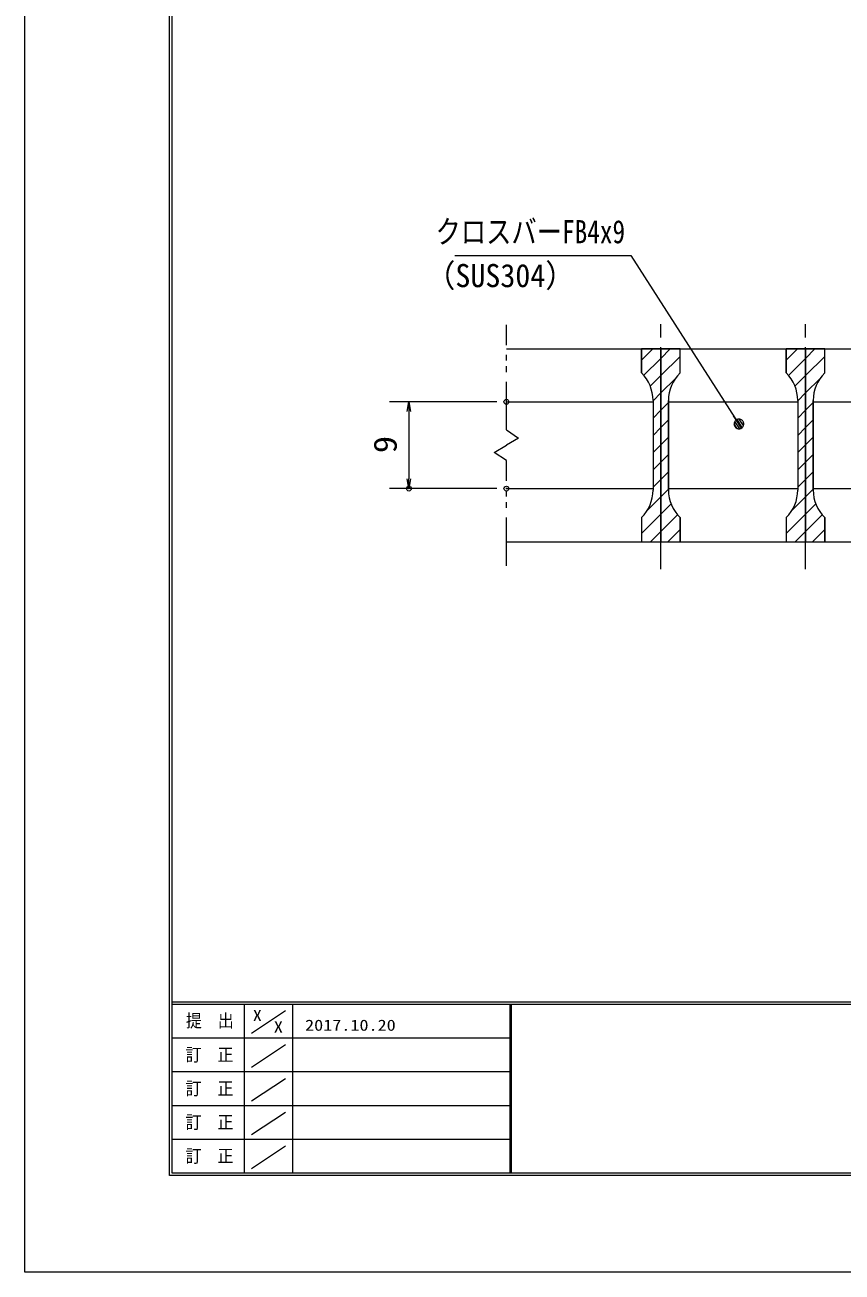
# Model space of a CAD drawing. Units: millimetres, scale not verified. Extents: x -1050 to 1050, y -742 to 742.
# Drawn here: x -1050 to -626, y -742 to -96 of the extents above; entities that cross this region are included whole.
import ezdxf
from ezdxf.enums import TextEntityAlignment as Align

# ---------------------------------------------------------------- set-up
doc = ezdxf.new("R2010")
doc.units = ezdxf.units.MM
doc.header["$LTSCALE"] = 5
doc.header["$PDMODE"] = 32
doc.header["$PDSIZE"] = 2.5
doc.linetypes.add('CHAIN1', pattern=[8, 5, -1, 1, -1])
doc.linetypes.add('DOUBLE_CHAIN1', pattern=[8.8, 5, -1, 0.6, -0.6, 0.6, -1])
for name, color, linetype, lineweight in [('0-0_7-図\u3000枠', 4, 'Continuous', 9), ('0-1_寸法注釈', 2, 'Continuous', 9), ('0-2_0', 2, 'Continuous', 9), ('0-3_DEFPOINTS', 134, 'Continuous', 9), ('0-6_蓋', 5, 'Continuous', 9), ('0-7_想像線', 134, 'DOUBLE_CHAIN1', 9), ('0-8_中心線', 6, 'CHAIN1', 9), ('0-9_ハッチング', 4, 'Continuous', 9)]:
    doc.layers.add(name, color=color, linetype=linetype, lineweight=lineweight)
doc.styles.add('ＭＳ ゴシック', font='')
doc.styles.get('ＭＳ ゴシック').set_extended_font_data('MS Gothic')

# ---------------------------------------------------------------- blocks, each defined once
blk = doc.blocks.new('_OPEN')
at = {"layer": '0-2_0'}
blk.add_line((0, 0), (-5, 0), dxfattribs=at)
blk.add_lwpolyline([(-5, 0.833), (0, 0), (-5, -0.833)], dxfattribs=at)
blk = doc.blocks.new('_Dot')
at = {"layer": '0-2_0'}
for p, q in [((-2.5, 0), (-5, 0)), ((2.445, 0.5), (-2.445, 0.5)), ((1.997, 1.5), (-1.997, 1.5)), ((2.289, -0.995), (-2.289, -0.995)), ((1.499, -1.995), (-1.499, -1.995))]:
    blk.add_line(p, q, dxfattribs=at)
for points in [[(2.5, 0), (2.48, 0.313), (2.421, 0.622), (2.324, 0.92), (2.191, 1.204), (2.023, 1.469), (1.822, 1.711), (1.594, 1.926), (1.34, 2.111), (1.064, 2.262), (0.773, 2.378), (0.468, 2.456), (0.157, 2.495), (-0.157, 2.495), (-0.468, 2.456), (-0.773, 2.378), (-1.064, 2.262), (-1.34, 2.111), (-1.594, 1.926), (-1.822, 1.711), (-2.023, 1.469), (-2.191, 1.204), (-2.324, 0.92), (-2.421, 0.622), (-2.48, 0.313), (-2.5, 0), (0, 0)], [(-2.5, 0), (-2.48, -0.313), (-2.421, -0.622), (-2.324, -0.92), (-2.191, -1.204), (-2.023, -1.469), (-1.822, -1.711), (-1.594, -1.926), (-1.34, -2.111), (-1.064, -2.262), (-0.773, -2.378), (-0.468, -2.456), (-0.157, -2.495), (0.157, -2.495), (0.468, -2.456), (0.773, -2.378), (1.064, -2.262), (1.34, -2.111), (1.594, -1.926), (1.822, -1.711), (2.023, -1.469), (2.191, -1.204), (2.324, -0.92), (2.421, -0.622), (2.48, -0.313), (2.5, 0), (0, 0)]]:
    blk.add_lwpolyline(points, close=True, dxfattribs=at)

msp = doc.modelspace()

# ---------------------------------------------------------------- linework, layer by layer
at = {"layer": '0-0_7-図\u3000枠'}
for p, q in [((-975, -692.5), (-975, 692.5)), ((-973.75, -691.25), (-973.75, 691.25)), ((998.75, -602.5), (-973.75, -602.5)), ((998.75, -603.75), (-973.75, -603.75)), ((-936.25, -691.192), (-936.25, -603.75)), ((-932.5, -618.606), (-915, -606.924)), ((-911.25, -603.75), (-911.25, -691.192)), ((-798.75, -603.75), (-798.75, -691.192)), ((-798, -603.75), (-798, -691.192)), ((-798.75, -621.25), (-973.75, -621.25)), ((-932.5, -636.247), (-915, -624.565)), ((-798.75, -638.75), (-973.75, -638.75)), ((-932.5, -653.747), (-915, -642.065)), ((-798.75, -656.25), (-973.75, -656.25)), ((-932.5, -671.247), (-915, -659.565)), ((-798.75, -673.75), (-973.75, -673.75)), ((-932.5, -688.747), (-915, -677.065)), ((998.75, -691.25), (-973.75, -691.25)), ((1000, -692.5), (-975, -692.5))]:
    msp.add_line(p, q, dxfattribs=at)
at = {"layer": '0-1_寸法注釈'}
for p, q in [((-805.45, -291.308), (-860.989, -291.308)), ((-850.989, -296.308), (-850.989, -331.308)), ((-805.45, -336.308), (-860.989, -336.308))]:
    msp.add_line(p, q, dxfattribs=at)
msp.add_lwpolyline([(-827.188, -215.384), (-736.015, -215.384), (-680.464, -301.963)], dxfattribs=at)
at = {"layer": '0-3_DEFPOINTS'}
msp.add_lwpolyline([(-1050, -742.5), (-1050, 742.5), (1050, 742.5), (1050, -742.5)], close=True, dxfattribs=at)
for p in [(-800.45, -291.308), (-850.989, -336.308), (-800.45, -336.308)]:
    msp.add_point(p, dxfattribs=at)
at = {"layer": '0-6_蓋'}
for p, q in [((-800.45, -263.808), (-190.45, -263.808)), ((-710.45, -263.808), (-730.45, -263.808)), ((-730.45, -276.308), (-730.45, -263.808)), ((-710.45, -276.308), (-710.45, -263.808)), ((-635.45, -263.808), (-655.45, -263.808)), ((-655.45, -276.308), (-655.45, -263.808)), ((-635.45, -276.308), (-635.45, -263.808)), ((-724.45, -290.591), (-724.45, -337.025)), ((-716.45, -290.591), (-716.45, -337.025)), ((-649.45, -290.591), (-649.45, -337.025)), ((-641.45, -290.591), (-641.45, -337.025)), ((-800.45, -291.308), (-724.45, -291.308)), ((-716.45, -291.308), (-649.45, -291.308)), ((-641.45, -291.308), (-574.45, -291.308)), ((-800.45, -336.308), (-724.45, -336.308)), ((-716.45, -336.308), (-649.45, -336.308)), ((-641.45, -336.308), (-574.45, -336.308)), ((-730.45, -351.308), (-730.45, -363.808)), ((-710.45, -351.308), (-710.45, -363.808)), ((-655.45, -351.308), (-655.45, -363.808)), ((-635.45, -351.308), (-635.45, -363.808)), ((-800.45, -363.808), (-190.45, -363.808)), ((-730.45, -363.808), (-710.45, -363.808)), ((-655.45, -363.808), (-635.45, -363.808))]:
    msp.add_line(p, q, dxfattribs=at)
for centre, start, end in [((-744.45, -290.591), 0, 45.573), ((-696.45, -290.591), 134.427, 180), ((-669.45, -290.591), 0, 45.573), ((-621.45, -290.591), 134.427, 180), ((-744.45, -337.025), 314.427, 0), ((-696.45, -337.025), 180, 225.573), ((-669.45, -337.025), 314.427, 0), ((-621.45, -337.025), 180, 225.573)]:
    msp.add_arc(centre, 20, start, end, dxfattribs=at)
at = {"layer": '0-7_想像線'}
for p, q in [((-800.45, -305.859), (-800.45, -251.308)), ((-800.45, -376.308), (-800.45, -321.757))]:
    msp.add_line(p, q, dxfattribs=at)
for points in [[(-800.45, -305.859), (-794.157, -310.072), (-800.45, -313.808)], [(-800.45, -321.757), (-806.743, -317.545), (-800.45, -313.808)]]:
    msp.add_lwpolyline(points, dxfattribs=at)
at = {"layer": '0-8_中心線'}
for p, q in [((-720.45, -378.035), (-720.45, -251.106)), ((-645.45, -378.035), (-645.45, -251.106))]:
    msp.add_line(p, q, dxfattribs=at)
at = {"layer": '0-9_ハッチング'}
for p, q in [((-730.45, -263.808), (-730.45, -276.308)), ((-730.45, -269.778), (-724.48, -263.808)), ((-655.45, -263.808), (-655.45, -276.308)), ((-655.45, -269.778), (-649.48, -263.808)), ((-724.45, -290.591), (-724.45, -337.025)), ((-716.45, -337.025), (-716.45, -290.591)), ((-649.45, -290.591), (-649.45, -337.025)), ((-641.45, -337.025), (-641.45, -290.591)), ((-724.45, -299.699), (-720.45, -295.699)), ((-720.45, -295.699), (-716.45, -291.699)), ((-649.45, -299.699), (-645.45, -295.699)), ((-645.45, -295.699), (-641.45, -291.699)), ((-720.45, -304.679), (-716.45, -300.679)), ((-645.45, -304.679), (-641.45, -300.679)), ((-724.45, -308.679), (-720.45, -304.679)), ((-720.45, -313.66), (-716.45, -309.66)), ((-649.45, -308.679), (-645.45, -304.679)), ((-645.45, -313.66), (-641.45, -309.66)), ((-724.45, -317.66), (-720.45, -313.66)), ((-649.45, -317.66), (-645.45, -313.66)), ((-724.45, -326.64), (-720.45, -322.64)), ((-720.45, -322.64), (-716.45, -318.64)), ((-649.45, -326.64), (-645.45, -322.64)), ((-645.45, -322.64), (-641.45, -318.64)), ((-720.45, -331.62), (-716.45, -327.62)), ((-645.45, -331.62), (-641.45, -327.62)), ((-724.45, -335.62), (-720.45, -331.62)), ((-649.45, -335.62), (-645.45, -331.62)), ((-716.717, -363.808), (-710.45, -357.541)), ((-641.717, -363.808), (-635.45, -357.541))]:
    msp.add_line(p, q, dxfattribs=at)
for points in [[(-730.45, -351.308), (-730.45, -363.808), (-720.45, -363.808), (-720.45, -263.808), (-730.45, -263.808)], [(-729.31, -277.619), (-720.45, -268.758), (-715.5, -263.808)], [(-720.45, -263.808), (-720.45, -363.808), (-710.45, -363.808), (-710.45, -351.308)], [(-710.45, -276.308), (-710.45, -263.808), (-720.45, -263.808)], [(-655.45, -351.308), (-655.45, -363.808), (-645.45, -363.808), (-645.45, -263.808), (-655.45, -263.808)], [(-654.31, -277.619), (-645.45, -268.758), (-640.5, -263.808)], [(-645.45, -263.808), (-645.45, -363.808), (-635.45, -363.808), (-635.45, -351.308)], [(-635.45, -276.308), (-635.45, -263.808), (-645.45, -263.808)], [(-725.925, -283.213), (-720.45, -277.738), (-710.45, -267.738)], [(-650.925, -283.213), (-645.45, -277.738), (-635.45, -267.738)], [(-724.45, -290.719), (-720.45, -286.719), (-712.698, -278.966)], [(-649.45, -290.719), (-645.45, -286.719), (-637.698, -278.966)], [(-727.712, -347.862), (-720.45, -340.6), (-716.45, -336.6)], [(-652.712, -347.862), (-645.45, -340.6), (-641.45, -336.6)], [(-730.45, -359.581), (-720.45, -349.581), (-715.063, -344.194)], [(-655.45, -359.581), (-645.45, -349.581), (-640.063, -344.194)], [(-725.698, -363.808), (-720.45, -358.561), (-711.728, -349.839)], [(-650.698, -363.808), (-645.45, -358.561), (-636.728, -349.839)]]:
    msp.add_lwpolyline(points, dxfattribs=at)
for centre, start, end in [((-744.45, -290.591), 0, 45.573), ((-696.45, -290.591), 134.427, 180), ((-669.45, -290.591), 0, 45.573), ((-621.45, -290.591), 134.427, 180), ((-744.45, -337.025), 314.427, 0), ((-696.45, -337.025), 180, 225.573), ((-669.45, -337.025), 314.427, 0), ((-621.45, -337.025), 180, 225.573)]:
    msp.add_arc(centre, 20, start, end, dxfattribs=at)

# ---------------------------------------------------------------- block references
at = {"layer": '0-1_寸法注釈'}
for name, p, rotation in [('_OPEN', (-850.989, -291.308), 90), ('_Dot', (-679.918, -302.8), 303.15139), ('_OPEN', (-850.989, -336.308), 270)]:
    msp.add_blockref(name, p, dxfattribs=dict(at, rotation=rotation))

# ---------------------------------------------------------------- texts
at = {"layer": '0-0_7-図\u3000枠', "color": 5, "style": 'ＭＳ ゴシック'}
for s, height, width, p in [('X', 5.755, 1.2, (-931.902, -614.076)), ('提\u3000出', 6.745, 0.9, (-966.593, -617.56)), ('X', 5.755, 1.2, (-920.995, -620.022)), ('2017.10.20', 5.755, 1.2, (-904.801, -619.113)), ('訂\u3000正', 6.745, 0.9, (-966.76, -635.201)), ('訂\u3000正', 6.745, 0.9, (-966.76, -652.701)), ('訂\u3000正', 6.745, 0.9, (-966.76, -670.201)), ('訂\u3000正', 6.745, 0.9, (-966.76, -687.701))]:
    msp.add_text(s, height=height, dxfattribs=dict(at, width=width)).set_placement(p, align=Align.BOTTOM_LEFT)
at = {"layer": '0-1_寸法注釈', "color": 7, "style": 'ＭＳ ゴシック'}
for s, width, p in [('クロスバーFB4x9', 0.8, (-837.208, -212.697)), ('（SUS304）', 0.95, (-842.467, -235.456))]:
    msp.add_text(s, height=12.02, dxfattribs=dict(at, width=width)).set_placement(p, align=Align.BOTTOM_LEFT)
at = {"layer": '0-1_寸法注釈', "color": 7, "style": 'ＭＳ ゴシック', "width": 1.1}
msp.add_text('9', height=12.02, rotation=90, dxfattribs=at).set_placement((-853.676, -317.957), align=Align.BOTTOM_LEFT)

doc.saveas('drawing.dxf')
